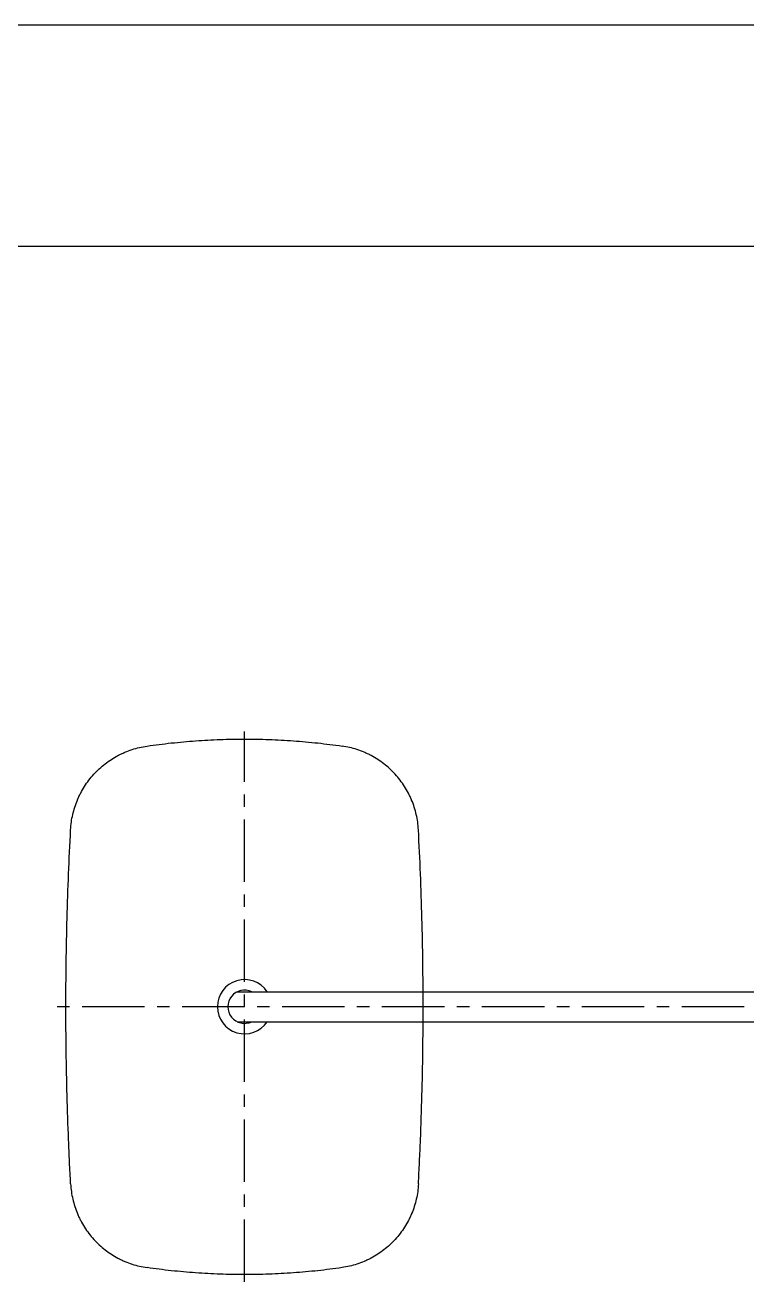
# Model space of a CAD drawing. Extents: x -5853 to -5433, y -3863 to -3269.
# Drawn here: x -5650.1 to -5549, y -3445.4 to -3269.4 of the extents above; entities that cross this region are included whole.
import ezdxf

# ---------------------------------------------------------------- set-up
doc = ezdxf.new("R2010")
doc.units = 0
doc.header["$LTSCALE"] = 7
doc.linetypes.add('CENTER', pattern=[2, 1.25, -0.25, 0.25, -0.25])
doc.layers.get('0').update_dxf_attribs({"color": 2, "linetype": 'CONTINUOUS'})
for name, color, linetype in [('08_ALL_FEATURES', 7, 'CONTINUOUS'), ('CL', 1, 'CENTER'), ('D', 2, 'CONTINUOUS'), ('DWG', 7, 'CONTINUOUS')]:
    doc.layers.add(name, color=color, linetype=linetype)

msp = doc.modelspace()

# ---------------------------------------------------------------- linework, layer by layer
at = {"color": 4}
msp.add_line((-5443.66386, -3300.41196), (-5818.66386, -3300.41196), dxfattribs=at)
at = {"color": 7, "linetype": 'Continuous'}
msp.add_arc((-5619.40959, -3406.85923), 3.8, 33.5477383, 326.4522617, dxfattribs=at)
at = {"layer": '08_ALL_FEATURES', "color": 7, "linetype": 'Continuous'}
for points, knots in [([(-5633.06815, -3370.36072), (-5631.93587, -3370.19666), (-5629.66832, -3369.90976), (-5626.25811, -3369.60232), (-5622.83904, -3369.41757), (-5620.55373, -3369.37635), (-5618.26545, -3369.37635), (-5615.98015, -3369.41757), (-5612.56107, -3369.60232), (-5609.15086, -3369.90976), (-5606.88331, -3370.19666), (-5605.75103, -3370.36072)], [0, 0, 0, 0, 0.125, 0.25, 0.375, 0.5, 0.5, 0.625, 0.75, 0.875, 1, 1, 1, 1]), ([(-5643.76839, -3382.07917), (-5643.74919, -3381.71806), (-5643.71453, -3381.36063), (-5643.61533, -3380.65288), (-5643.55081, -3380.30257), (-5643.39229, -3379.60895), (-5643.2983, -3379.26565), (-5643.08059, -3378.58613), (-5642.95688, -3378.24991), (-5642.80046, -3377.87577), (-5642.77404, -3377.8135), (-5642.74706, -3377.75136), (-5642.72896, -3377.70996), (-5642.71985, -3377.68927), (-5642.67403, -3377.58601), (-5642.63654, -3377.50395), (-5642.52163, -3377.25939), (-5642.44174, -3377.09851), (-5642.1924, -3376.62228), (-5642.01328, -3376.3133), (-5641.62963, -3375.7121), (-5641.42511, -3375.41989), (-5640.99049, -3374.85235), (-5640.76039, -3374.57703), (-5640.48671, -3374.27706), (-5640.4561, -3374.24387), (-5640.40987, -3374.19428), (-5640.3944, -3374.17779), (-5640.36341, -3374.14491), (-5640.28574, -3374.06295), (-5640.20714, -3373.98223), (-5640.01671, -3373.79084), (-5639.88739, -3373.66637), (-5639.4924, -3373.30216), (-5639.21975, -3373.07164), (-5638.65603, -3372.63481), (-5638.36496, -3372.42852), (-5637.76425, -3372.04036), (-5637.45461, -3371.8585), (-5637.09549, -3371.66808), (-5637.05542, -3371.64711), (-5636.97514, -3371.60564), (-5636.85448, -3371.54416), (-5636.73314, -3371.48479), (-5636.48957, -3371.36884), (-5636.32598, -3371.29526), (-5635.83167, -3371.08553), (-5635.16313, -3370.83518), (-5634.47588, -3370.64274), (-5633.77918, -3370.47955), (-5633.42611, -3370.41258), (-5633.06815, -3370.36072)], [0, 0, 0, 0, 0.0625, 0.0625, 0.125, 0.125, 0.1875, 0.1875, 0.25, 0.25, 0.2578125, 0.26171875, 0.26171875, 0.265625, 0.265625, 0.28125, 0.28125, 0.3125, 0.3125, 0.375, 0.375, 0.4375, 0.4375, 0.5, 0.5, 0.5078125, 0.5078125, 0.51171875, 0.51171875, 0.515625, 0.53125, 0.53125, 0.5625, 0.5625, 0.625, 0.625, 0.6875, 0.6875, 0.75, 0.75, 0.7578125, 0.7578125, 0.765625, 0.78125, 0.78125, 0.8125, 0.8125, 0.875, 0.9375, 0.9375, 1, 1, 1, 1]), ([(-5595.05079, -3382.07917), (-5595.06999, -3381.71806), (-5595.10466, -3381.36063), (-5595.20385, -3380.65288), (-5595.26837, -3380.30257), (-5595.42689, -3379.60895), (-5595.52089, -3379.26565), (-5595.73859, -3378.58613), (-5595.8623, -3378.24991), (-5596.01872, -3377.87577), (-5596.04515, -3377.8135), (-5596.07212, -3377.75136), (-5596.09022, -3377.70996), (-5596.09933, -3377.68927), (-5596.14515, -3377.58601), (-5596.18264, -3377.50395), (-5596.29755, -3377.25939), (-5596.37744, -3377.09851), (-5596.62678, -3376.62228), (-5596.80591, -3376.3133), (-5597.18955, -3375.7121), (-5597.39407, -3375.41989), (-5597.82869, -3374.85235), (-5598.05879, -3374.57703), (-5598.33247, -3374.27706), (-5598.36308, -3374.24387), (-5598.40931, -3374.19428), (-5598.42478, -3374.17779), (-5598.45577, -3374.14491), (-5598.53344, -3374.06295), (-5598.61204, -3373.98223), (-5598.80247, -3373.79084), (-5598.9318, -3373.66637), (-5599.32678, -3373.30216), (-5599.59943, -3373.07164), (-5600.16315, -3372.63481), (-5600.45422, -3372.42852), (-5601.05493, -3372.04036), (-5601.36457, -3371.8585), (-5601.72369, -3371.66808), (-5601.76376, -3371.64711), (-5601.84405, -3371.60564), (-5601.9647, -3371.54416), (-5602.08604, -3371.48479), (-5602.32961, -3371.36884), (-5602.4932, -3371.29526), (-5602.98751, -3371.08553), (-5603.65605, -3370.83518), (-5604.3433, -3370.64274), (-5605.04, -3370.47955), (-5605.39307, -3370.41258), (-5605.75103, -3370.36072)], [0, 0, 0, 0, 0.0625, 0.0625, 0.125, 0.125, 0.1875, 0.1875, 0.25, 0.25, 0.2578125, 0.26171875, 0.26171875, 0.265625, 0.265625, 0.28125, 0.28125, 0.3125, 0.3125, 0.375, 0.375, 0.4375, 0.4375, 0.5, 0.5, 0.5078125, 0.5078125, 0.51171875, 0.51171875, 0.515625, 0.53125, 0.53125, 0.5625, 0.5625, 0.625, 0.625, 0.6875, 0.6875, 0.75, 0.75, 0.7578125, 0.7578125, 0.765625, 0.78125, 0.78125, 0.8125, 0.8125, 0.875, 0.9375, 0.9375, 1, 1, 1, 1]), ([(-5643.76839, -3431.67224), (-5643.82329, -3430.63992), (-5643.87476, -3429.60736), (-5643.97084, -3427.54212), (-5644.10467, -3424.44397), (-5644.20761, -3421.34492), (-5644.37234, -3415.14563), (-5644.42728, -3411.01118), (-5644.42727, -3402.73912), (-5644.31737, -3394.47043), (-5643.98799, -3386.20847), (-5643.76839, -3382.07917)], [0, 0, 0, 0, 0.0625, 0.0625, 0.125, 0.25, 0.25, 0.5, 0.5, 0.75, 1, 1, 1, 1]), ([(-5595.05079, -3431.67224), (-5594.99589, -3430.63992), (-5594.94442, -3429.60736), (-5594.84834, -3427.54212), (-5594.71451, -3424.44397), (-5594.61157, -3421.34492), (-5594.44684, -3415.14563), (-5594.3919, -3411.01118), (-5594.39191, -3402.73912), (-5594.50181, -3394.47043), (-5594.83119, -3386.20847), (-5595.05079, -3382.07917)], [0, 0, 0, 0, 0.0625, 0.0625, 0.125, 0.25, 0.25, 0.5, 0.5, 0.75, 1, 1, 1, 1]), ([(-5643.76839, -3431.67224), (-5643.74919, -3432.03335), (-5643.71453, -3432.39078), (-5643.61533, -3433.09853), (-5643.55081, -3433.44884), (-5643.39229, -3434.14246), (-5643.2983, -3434.48576), (-5643.08059, -3435.16527), (-5642.95688, -3435.50149), (-5642.80046, -3435.87564), (-5642.77404, -3435.93791), (-5642.74706, -3436.00005), (-5642.72896, -3436.04145), (-5642.71985, -3436.06214), (-5642.67403, -3436.1654), (-5642.63654, -3436.24746), (-5642.52163, -3436.49202), (-5642.44174, -3436.6529), (-5642.1924, -3437.12913), (-5642.01328, -3437.43811), (-5641.62963, -3438.0393), (-5641.42511, -3438.33152), (-5640.99049, -3438.89906), (-5640.76039, -3439.17438), (-5640.48671, -3439.47435), (-5640.4561, -3439.50754), (-5640.40987, -3439.55713), (-5640.3944, -3439.57362), (-5640.36341, -3439.6065), (-5640.28574, -3439.68845), (-5640.20714, -3439.76918), (-5640.01671, -3439.96057), (-5639.88739, -3440.08504), (-5639.4924, -3440.44925), (-5639.21975, -3440.67977), (-5638.65603, -3441.11659), (-5638.36496, -3441.32289), (-5637.76425, -3441.71105), (-5637.45461, -3441.89291), (-5637.09549, -3442.08333), (-5637.05542, -3442.1043), (-5636.97514, -3442.14576), (-5636.85448, -3442.20725), (-5636.73314, -3442.26662), (-5636.48957, -3442.38257), (-5636.32598, -3442.45615), (-5635.83167, -3442.66588), (-5635.16313, -3442.91623), (-5634.47588, -3443.10867), (-5633.77918, -3443.27186), (-5633.42611, -3443.33883), (-5633.06815, -3443.39069)], [0, 0, 0, 0, 0.0625, 0.0625, 0.125, 0.125, 0.1875, 0.1875, 0.25, 0.25, 0.2578125, 0.26171875, 0.26171875, 0.265625, 0.265625, 0.28125, 0.28125, 0.3125, 0.3125, 0.375, 0.375, 0.4375, 0.4375, 0.5, 0.5, 0.5078125, 0.5078125, 0.51171875, 0.51171875, 0.515625, 0.53125, 0.53125, 0.5625, 0.5625, 0.625, 0.625, 0.6875, 0.6875, 0.75, 0.75, 0.7578125, 0.7578125, 0.765625, 0.78125, 0.78125, 0.8125, 0.8125, 0.875, 0.9375, 0.9375, 1, 1, 1, 1]), ([(-5595.05079, -3431.67224), (-5595.06999, -3432.03335), (-5595.10466, -3432.39078), (-5595.20385, -3433.09853), (-5595.26837, -3433.44884), (-5595.42689, -3434.14246), (-5595.52089, -3434.48576), (-5595.73859, -3435.16527), (-5595.8623, -3435.50149), (-5596.01872, -3435.87564), (-5596.04515, -3435.93791), (-5596.07212, -3436.00005), (-5596.09022, -3436.04145), (-5596.09933, -3436.06214), (-5596.14515, -3436.1654), (-5596.18264, -3436.24746), (-5596.29755, -3436.49202), (-5596.37744, -3436.6529), (-5596.62678, -3437.12913), (-5596.80591, -3437.43811), (-5597.18955, -3438.0393), (-5597.39407, -3438.33152), (-5597.82869, -3438.89906), (-5598.05879, -3439.17438), (-5598.33247, -3439.47435), (-5598.36308, -3439.50754), (-5598.40931, -3439.55713), (-5598.42478, -3439.57362), (-5598.45577, -3439.6065), (-5598.53344, -3439.68845), (-5598.61204, -3439.76918), (-5598.80247, -3439.96057), (-5598.9318, -3440.08504), (-5599.32678, -3440.44925), (-5599.59943, -3440.67977), (-5600.16315, -3441.11659), (-5600.45422, -3441.32289), (-5601.05493, -3441.71105), (-5601.36457, -3441.89291), (-5601.72369, -3442.08333), (-5601.76376, -3442.1043), (-5601.84405, -3442.14576), (-5601.9647, -3442.20725), (-5602.08604, -3442.26662), (-5602.32961, -3442.38257), (-5602.4932, -3442.45615), (-5602.98751, -3442.66588), (-5603.65605, -3442.91623), (-5604.3433, -3443.10867), (-5605.04, -3443.27186), (-5605.39307, -3443.33883), (-5605.75103, -3443.39069)], [0, 0, 0, 0, 0.0625, 0.0625, 0.125, 0.125, 0.1875, 0.1875, 0.25, 0.25, 0.2578125, 0.26171875, 0.26171875, 0.265625, 0.265625, 0.28125, 0.28125, 0.3125, 0.3125, 0.375, 0.375, 0.4375, 0.4375, 0.5, 0.5, 0.5078125, 0.5078125, 0.51171875, 0.51171875, 0.515625, 0.53125, 0.53125, 0.5625, 0.5625, 0.625, 0.625, 0.6875, 0.6875, 0.75, 0.75, 0.7578125, 0.7578125, 0.765625, 0.78125, 0.78125, 0.8125, 0.8125, 0.875, 0.9375, 0.9375, 1, 1, 1, 1]), ([(-5605.75103, -3443.39069), (-5606.88331, -3443.55475), (-5609.15086, -3443.84165), (-5612.56107, -3444.14909), (-5615.98015, -3444.33384), (-5618.26545, -3444.37505), (-5620.55373, -3444.37505), (-5622.83904, -3444.33384), (-5626.25811, -3444.14909), (-5629.66832, -3443.84165), (-5631.93587, -3443.55475), (-5633.06815, -3443.39069)], [0, 0, 0, 0, 0.125, 0.25, 0.375, 0.5, 0.5, 0.625, 0.75, 0.875, 1, 1, 1, 1])]:
    msp.add_open_spline(points, degree=3, knots=knots, dxfattribs=at)
at = {"layer": 'CL'}
for p, q in [((-5619.40959, -3445.38628), (-5619.40959, -3368.33219)), ((-5521.40959, -3406.8757), (-5645.94219, -3406.8757))]:
    msp.add_line(p, q, dxfattribs=at)
at = {"layer": 'D'}
msp.add_line((-5432.66386, -3269.41196), (-5852.66386, -3269.41196), dxfattribs=at)
at = {"layer": 'DWG'}
for p, q in [((-5620.419, -3404.7757), (-5536.24257, -3404.7757)), ((-5620.419, -3408.9757), (-5536.24257, -3408.9757))]:
    msp.add_line(p, q, dxfattribs=at)
msp.add_arc((-5619.40959, -3406.85923), 2.33, 64.3278299, 295.6721701, dxfattribs=at)

doc.saveas('drawing.dxf')
